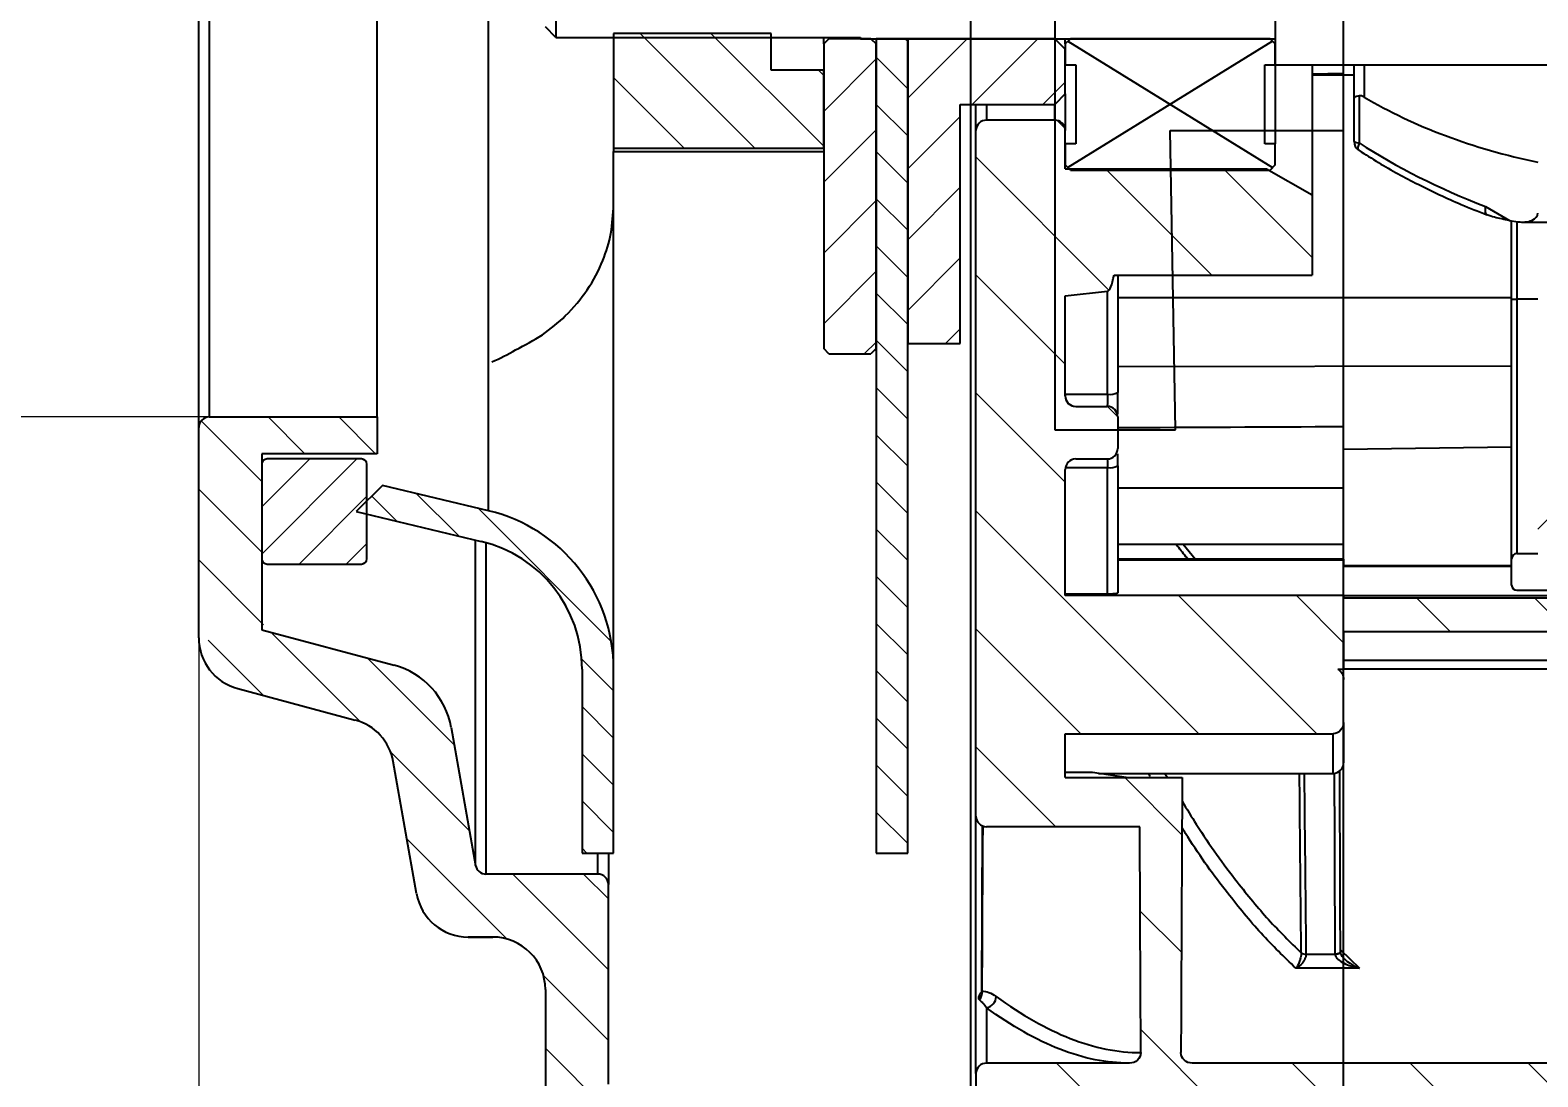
# Model space of a CAD drawing. Header units: millimetres. Extents: x 2517 to 77584, y 486 to 45347.
# Drawn here: x 3179.9 to 3208.62, y 1635.15 to 1655.07 of the extents above; entities that cross this region are included whole.
import ezdxf

# ---------------------------------------------------------------- set-up
doc = ezdxf.new("R2010")
doc.units = ezdxf.units.MM
for name, color, linetype, lineweight in [('填充', 3, 'Continuous', 9), ('实线', 7, 'Continuous', 25), ('尺寸标注', 2, 'Continuous', 9)]:
    doc.layers.add(name, color=color, linetype=linetype, lineweight=lineweight)
doc.styles.add('st', font='txt.shx')
doc.dimstyles.new('st', dxfattribs={"dimscale": 0.5, "dimtxt": 2.5, "dimasz": 2.5, "dimexe": 1.25, "dimexo": 0, "dimtad": 1, "dimtoh": 1, "dimdsep": 46, "dimtxsty": 'st', "dimcen": 0, "dimclrd": 256, "dimclre": 256, "dimclrt": 3, "dimadec": 3, "dimazin": 2, "dimtfac": 1, "dimtmove": 0, "dimatfit": 1, "dimfxl": 1, "dimlwd": -1, "dimlwe": -1, "dimarcsym": 0})
doc.dimstyles.new('st0.3', dxfattribs={"dimscale": 0.3, "dimtxt": 2.5, "dimasz": 2.5, "dimexe": 1.25, "dimexo": 0, "dimtad": 1, "dimtoh": 1, "dimdec": 3, "dimdsep": 46, "dimtxsty": 'st', "dimcen": 0, "dimclrd": 256, "dimclre": 256, "dimclrt": 256, "dimadec": 4, "dimazin": 2, "dimtfac": 1, "dimtdec": 3, "dimtmove": 0, "dimatfit": 1, "dimfxl": 1, "dimlwd": -1, "dimlwe": -1, "dimarcsym": 0})
pattern_1 = [(45, (124.7836, 11.1538), (-0.6735192, 0.6735192), [])]
pattern_2 = [(135, (124.78356, 11.15376), (-0.44901281, -0.44901281), [])]

# ---------------------------------------------------------------- blocks, each defined once
blk = doc.blocks.new('*D320')
at = {"layer": 'Defpoints', "color": 0, "ltscale": 0.2, "transparency": 16777216}
for p in [(3173.211, 1680.01), (3191.215, 1680.01), (3191.215, 1632.81)]:
    blk.add_point(p, dxfattribs=at)
at = {"layer": '尺寸标注', "ltscale": 0.2, "transparency": 16777216}
for p, q in [((3191.215, 1680.01), (3172.586, 1680.01)), ((3173.211, 1634.06), (3173.211, 1678.76)), ((3191.215, 1632.81), (3172.586, 1632.81))]:
    blk.add_line(p, q, dxfattribs=at)
for points in [[(3173.002, 1678.76), (3173.419, 1678.76), (3173.211, 1680.01)], [(3173.002, 1634.06), (3173.419, 1634.06), (3173.211, 1632.81)]]:
    blk.add_solid(points, dxfattribs=at)
at = {"layer": '尺寸标注', "color": 3, "ltscale": 0.2, "transparency": 16777216, "insert": (3172.273, 1656.828), "char_height": 1.25, "attachment_point": 5, "rotation": 90, "style": 'st'}
blk.add_mtext('%%c47.2', dxfattribs=at)
blk = doc.blocks.new('*D321')
at = {"layer": 'Defpoints', "color": 0, "ltscale": 0.2, "transparency": 16777216}
for p in [(3183.315, 1665.11), (3177.031, 1647.71), (3183.315, 1647.71)]:
    blk.add_point(p, dxfattribs=at)
at = {"layer": '尺寸标注', "ltscale": 0.2, "transparency": 16777216}
for p, q in [((3183.315, 1665.11), (3176.406, 1665.11)), ((3177.031, 1663.86), (3177.031, 1648.96)), ((3183.315, 1647.71), (3176.406, 1647.71))]:
    blk.add_line(p, q, dxfattribs=at)
for points in [[(3176.823, 1663.86), (3177.24, 1663.86), (3177.031, 1665.11)], [(3176.823, 1648.96), (3177.24, 1648.96), (3177.031, 1647.71)]]:
    blk.add_solid(points, dxfattribs=at)
at = {"layer": '尺寸标注', "color": 3, "ltscale": 0.2, "transparency": 16777216, "insert": (3176.094, 1656.975), "char_height": 1.25, "attachment_point": 5, "rotation": 90, "style": 'st'}
blk.add_mtext('%%c17.4', dxfattribs=at)
blk = doc.blocks.new('*D322')
at = {"layer": 'Defpoints', "color": 0, "ltscale": 0.1, "transparency": 16777216}
for p in [(3183.115, 1643.96), (3221.915, 1633.91), (3221.915, 1626.42)]:
    blk.add_point(p, dxfattribs=at)
at = {"layer": '尺寸标注', "ltscale": 0.1, "transparency": 16777216}
for p, q in [((3183.115, 1643.96), (3183.115, 1626.045)), ((3221.915, 1633.91), (3221.915, 1626.045)), ((3183.865, 1626.42), (3221.165, 1626.42))]:
    blk.add_line(p, q, dxfattribs=at)
for points in [[(3183.865, 1626.545), (3183.865, 1626.295), (3183.115, 1626.42)], [(3221.165, 1626.545), (3221.165, 1626.295), (3221.915, 1626.42)]]:
    blk.add_solid(points, dxfattribs=at)
at = {"layer": '尺寸标注', "ltscale": 0.1, "transparency": 16777216, "insert": (3203.891, 1626.982), "char_height": 0.75, "attachment_point": 5, "style": 'st'}
blk.add_mtext('38.8', dxfattribs=at)
blk = doc.blocks.new('*D323')
at = {"layer": 'Defpoints', "color": 0, "ltscale": 0.1, "transparency": 16777216}
for p in [(3183.115, 1643.96), (3236.215, 1642.543), (3236.215, 1623.226)]:
    blk.add_point(p, dxfattribs=at)
at = {"layer": '尺寸标注', "ltscale": 0.1, "transparency": 16777216}
for p, q in [((3183.115, 1643.96), (3183.115, 1622.851)), ((3236.215, 1642.543), (3236.215, 1622.851)), ((3183.865, 1623.226), (3235.465, 1623.226))]:
    blk.add_line(p, q, dxfattribs=at)
for points in [[(3183.865, 1623.351), (3183.865, 1623.101), (3183.115, 1623.226)], [(3235.465, 1623.351), (3235.465, 1623.101), (3236.215, 1623.226)]]:
    blk.add_solid(points, dxfattribs=at)
at = {"layer": '尺寸标注', "ltscale": 0.1, "transparency": 16777216, "insert": (3204, 1623.789), "char_height": 0.75, "attachment_point": 5, "style": 'st'}
blk.add_mtext('53.1', dxfattribs=at)

msp = doc.modelspace()

# ---------------------------------------------------------------- hatches: boundary and pattern name
at = {"layer": '填充', "ltscale": 0.1}
h = msp.add_hatch(dxfattribs=at)
h.set_pattern_fill('ANSI31', color=256, scale=0.3, angle=-90)
h.set_pattern_definition([(315, (3183.1154, 1680.0102), (0.67352, 0.67352), [])])
edge = h.paths.add_edge_path()
edge.add_line((3183.8566, 1642.5408), (3186.0012, 1641.9661))
edge.add_arc((3185.8232, 1640.9692), 1.0127, 10.22762, 79.87409, ccw=False)
edge.add_line((3186.8197, 1641.149), (3187.2627, 1638.6365))
edge.add_arc((3188.2476, 1638.8102), 1, 190, 205.85251)
edge.add_line((3187.3476, 1638.3741), (3190.9154, 1638.3741))
edge.add_line((3190.9154, 1638.3741), (3190.9154, 1638.8102))
edge.add_arc((3190.7154, 1638.8102), 0.2, 0, 90)
edge.add_line((3190.7154, 1639.0102), (3188.5832, 1639.0102))
edge.add_arc((3188.5832, 1639.2102), 0.2, -170, -90, ccw=False)
edge.add_line((3188.3862, 1639.1754), (3187.9241, 1641.7966))
edge.add_arc((3186.4402, 1641.53), 1.5076, 10.18431, 74.81569)
edge.add_line((3186.8351, 1642.985), (3184.3154, 1643.6602))
edge.add_arc((3183.5529, 1643.9869), 0.8296, -23.19459, 23.19459)
edge.add_line((3184.3154, 1644.3136), (3184.3154, 1647.0102))
edge.add_line((3184.3154, 1647.0102), (3186.5154, 1647.0102))
edge.add_line((3186.5154, 1647.0102), (3186.5154, 1647.7102))
edge.add_line((3186.5154, 1647.7102), (3183.3154, 1647.7102))
edge.add_arc((3183.3154, 1647.5102), 0.2, 90, 180)
edge.add_line((3183.1154, 1647.5102), (3183.1154, 1644.0067))
edge.add_arc((3186.6115, 1644.854), 3.5973, 193.62346, 220.01942)
edge = h.paths.add_edge_path()
edge.add_line((3204.9154, 1632.8102), (3204.9154, 1634.4102))
edge.add_line((3204.9154, 1634.4102), (3197.8154, 1634.4102))
edge.add_line((3197.8154, 1634.4102), (3197.8154, 1634.8102))
edge.add_line((3197.8154, 1634.8102), (3191.1154, 1634.8102))
edge.add_arc((3191.1154, 1635.0102), 0.2, -180, -90, ccw=False)
edge.add_line((3190.9154, 1635.0102), (3190.9154, 1638.3741))
edge.add_line((3190.9154, 1638.3741), (3187.3476, 1638.3741))
edge.add_arc((3188.2476, 1638.8102), 1, 205.85251, 270)
edge.add_line((3188.2476, 1637.8102), (3188.7154, 1637.8102))
edge.add_arc((3188.7154, 1636.8102), 1, 0, 90, ccw=False)
edge.add_line((3189.7154, 1636.8102), (3189.7154, 1634.3102))
edge.add_arc((3191.2154, 1634.3102), 1.5, 180, 270)
edge.add_line((3191.2154, 1632.8102), (3204.9154, 1632.8102))
edge = h.paths.add_edge_path()
edge.add_line((3197.8154, 1678.0102), (3197.8154, 1678.4102))
edge.add_line((3197.8154, 1678.4102), (3204.9154, 1678.4102))
edge.add_line((3204.9154, 1678.4102), (3204.9154, 1680.0102))
edge.add_line((3204.9154, 1680.0102), (3191.2154, 1680.0102))
edge.add_arc((3191.2154, 1678.5102), 1.5, 90, 180)
edge.add_line((3189.7154, 1678.5102), (3189.7154, 1676.0102))
edge.add_arc((3188.7154, 1676.0102), 1, -90, 0, ccw=False)
edge.add_line((3188.7154, 1675.0102), (3188.2476, 1675.0102))
edge.add_arc((3188.2476, 1674.0102), 1, 90, 170)
edge.add_line((3187.2627, 1674.1838), (3186.8197, 1671.6713))
edge.add_arc((3185.8239, 1671.8504), 1.0118, -79.90663, -10.19508, ccw=False)
edge.add_line((3186.0012, 1670.8542), (3183.8566, 1670.2796))
edge.add_arc((3184.1287, 1669.2943), 1.0221, 105.43962, 187.54102)
edge.add_line((3183.1154, 1669.1602), (3183.1154, 1665.3102))
edge.add_arc((3183.3154, 1665.3102), 0.2, 180, 270)
edge.add_line((3183.3154, 1665.1102), (3186.5154, 1665.1102))
edge.add_line((3186.5154, 1665.1102), (3186.5154, 1665.8102))
edge.add_line((3186.5154, 1665.8102), (3184.3154, 1665.8102))
edge.add_line((3184.3154, 1665.8102), (3184.3154, 1668.5067))
edge.add_arc((3128.8995, 1668.8334), 55.4168, -0.33781, 0.33781)
edge.add_line((3184.3154, 1669.1602), (3186.6684, 1669.7907))
edge.add_arc((3186.4132, 1671.3106), 1.5413, -80.46885, -23.0402)
edge.add_line((3187.8315, 1670.7074), (3188.3862, 1673.6449))
edge.add_arc((3188.5832, 1673.6102), 0.2, 90, 170, ccw=False)
edge.add_line((3188.5832, 1673.8102), (3190.7154, 1673.8102))
edge.add_arc((3190.7154, 1674.0102), 0.2, -90, 0)
edge.add_line((3190.9154, 1674.0102), (3190.9154, 1677.8102))
edge.add_arc((3191.1154, 1677.8102), 0.2, 90, 180, ccw=False)
edge.add_line((3191.1154, 1678.0102), (3197.8154, 1678.0102))
at = {"layer": '填充'}
h = msp.add_hatch(dxfattribs=at)
h.set_pattern_fill('ANSI31', color=256, scale=0.3, angle=90, style=0)
h.set_pattern_definition([(135, (124.7836, 11.1538), (-0.6735192, -0.6735192), [])])
h.paths.add_polyline_path([(3195.0154, 1654.3102), (3194.0154, 1654.3102), (3194.0154, 1655.0102), (3191.0154, 1655.0102), (3191.0154, 1652.8224), (3195.0154, 1652.8224)], flags=0)
h = msp.add_hatch(dxfattribs=at)
h.set_pattern_fill('ANSI31', color=256, scale=0.3, style=0)
h.set_pattern_definition(pattern_1)
h.paths.add_polyline_path([(3195.1154, 1654.9102), (3195.0154, 1654.8102), (3195.0154, 1649.0102), (3195.1154, 1648.9102), (3195.9154, 1648.9102), (3196.0154, 1649.0102), (3196.0154, 1654.8102), (3195.9154, 1654.9102)], flags=0)
h = msp.add_hatch(dxfattribs=at)
h.set_pattern_fill('ANSI31', color=256, scale=0.2, angle=90, style=0)
h.set_pattern_definition(pattern_2)
h.paths.add_polyline_path([(3196.6154, 1639.4102), (3196.6154, 1654.9102), (3196.0154, 1654.9102), (3196.0154, 1639.4102)], flags=0)
h = msp.add_hatch(dxfattribs=at)
h.set_pattern_fill('ANSI31', color=256, scale=0.3, style=0)
h.set_pattern_definition(pattern_1)
h.paths.add_polyline_path([(3199.4154, 1654.9102), (3196.6154, 1654.9102), (3196.6154, 1649.1102), (3197.6154, 1649.1102), (3197.6154, 1653.6602), (3199.4154, 1653.6602), (3199.6154, 1653.8602), (3199.6154, 1654.7102)], flags=0)
h = msp.add_hatch(dxfattribs=at)
h.set_pattern_fill('ANSI31', color=256, scale=0.5, angle=90, style=0)
h.set_pattern_definition([(135, (124.7836, 11.1538), (-1.122532, -1.122532), [])])
edge = h.paths.add_edge_path(flags=0)
edge.add_line((3201.0376, 1639.9102), (3201.0555, 1635.6111))
edge.add_spline(control_points=[(3201.0555, 1635.6111), (3201.0556, 1635.5898), (3201.0519, 1635.5683), (3201.0449, 1635.5483), (3201.0379, 1635.5283), (3201.0273, 1635.5092), (3201.0143, 1635.4925), (3201.0008, 1635.4753), (3200.9843, 1635.4602), (3200.9662, 1635.448), (3200.9468, 1635.435), (3200.9251, 1635.4251), (3200.9027, 1635.4188), (3200.8825, 1635.4131), (3200.8613, 1635.4102), (3200.8403, 1635.4102)], knot_values=[0, 0, 0, 0, 0.0000637, 0.0000637, 0.0000637, 0.0001272, 0.0001272, 0.0001272, 0.0001927, 0.0001927, 0.0001927, 0.0002625, 0.0002625, 0.0002625, 0.0003253, 0.0003253, 0.0003253, 0.0003253], weights=[1, 1, 1, 1, 1, 1, 1, 1, 1, 1, 1, 1, 1, 1, 1, 1], degree=3, periodic=0)
edge.add_line((3200.8403, 1635.4102), (3198.1154, 1635.4102))
edge.add_arc((3198.1154, 1635.2102), 0.2, 90, 180)
edge.add_line((3197.9154, 1635.2102), (3197.9154, 1634.5102))
edge.add_arc((3198.0154, 1634.5102), 0.1, 180, 270)
edge.add_line((3198.0154, 1634.4102), (3204.9154, 1634.4102))
edge.add_line((3204.9154, 1634.4102), (3204.9154, 1632.9102))
edge.add_arc((3205.0154, 1632.9102), 0.1, 180, 270)
edge.add_line((3205.0154, 1632.8102), (3206.8154, 1632.8102))
edge.add_arc((3206.8154, 1632.9102), 0.1, 270, 360)
edge.add_line((3206.9154, 1632.9102), (3206.9154, 1633.5102))
edge.add_arc((3207.1154, 1633.5102), 0.2, 90, 180, ccw=False)
edge.add_line((3207.1154, 1633.7102), (3221.7154, 1633.7102))
edge.add_arc((3221.7154, 1633.9102), 0.2, 270, 360)
edge.add_line((3221.9154, 1633.9102), (3221.9154, 1635.3102))
edge.add_arc((3221.8154, 1635.3102), 0.1, 360, 450)
edge.add_line((3221.8154, 1635.4102), (3202.0334, 1635.4102))
edge.add_spline(control_points=[(3202.0334, 1635.4102), (3202.0079, 1635.4102), (3201.9821, 1635.4145), (3201.958, 1635.4229), (3201.9339, 1635.4313), (3201.9108, 1635.444), (3201.8911, 1635.4602), (3201.8721, 1635.4758), (3201.8556, 1635.495), (3201.8434, 1635.5163), (3201.8321, 1635.5361), (3201.8242, 1635.5583), (3201.8206, 1635.5808), (3201.819, 1635.5908), (3201.8182, 1635.601), (3201.8182, 1635.6111)], knot_values=[0, 0, 0, 0, 0.0000765, 0.0000765, 0.0000765, 0.0001532, 0.0001532, 0.0001532, 0.0002269, 0.0002269, 0.0002269, 0.0002953, 0.0002953, 0.0002953, 0.0003253, 0.0003253, 0.0003253, 0.0003253], weights=[1, 1, 1, 1, 1, 1, 1, 1, 1, 1, 1, 1, 1, 1, 1, 1], degree=3, periodic=0)
edge.add_spline(control_points=[(3201.8182, 1635.6111), (3201.8237, 1636.8574), (3201.8294, 1638.1037), (3201.8354, 1639.35), (3201.8378, 1639.8487), (3201.8402, 1640.3474), (3201.8427, 1640.8461)], knot_values=[0.0001809, 0.0001809, 0.0001809, 0.0001809, 0.0039199, 0.0039199, 0.0039199, 0.0054159, 0.0054159, 0.0054159, 0.0054159], weights=[1, 1, 1, 1, 1, 1, 1], degree=3, periodic=0)
edge.add_line((3201.8427, 1640.8461), (3199.6154, 1640.8461))
edge.add_line((3199.6154, 1640.8461), (3199.6154, 1641.6801))
edge.add_line((3199.6154, 1641.6801), (3204.7154, 1641.6801))
edge.add_spline(control_points=[(3204.7154, 1641.6801), (3204.7217, 1641.6801), (3204.7281, 1641.6804), (3204.7344, 1641.681), (3204.7563, 1641.6833), (3204.778, 1641.6896), (3204.7977, 1641.6992), (3204.8174, 1641.7089), (3204.8357, 1641.7221), (3204.8512, 1641.7376), (3204.8642, 1641.7506), (3204.8755, 1641.7655), (3204.8847, 1641.7814), (3204.8979, 1641.8042), (3204.9071, 1641.8297), (3204.9117, 1641.8556), (3204.9142, 1641.8692), (3204.9154, 1641.883), (3204.9154, 1641.8968)], knot_values=[0.0011608, 0.0011608, 0.0011608, 0.0011608, 0.0011798, 0.0011798, 0.0011798, 0.0012461, 0.0012461, 0.0012461, 0.0013123, 0.0013123, 0.0013123, 0.0013675, 0.0013675, 0.0013675, 0.001447, 0.001447, 0.001447, 0.0014885, 0.0014885, 0.0014885, 0.0014885], weights=[1, 1, 1, 1, 1, 1, 1, 1, 1, 1, 1, 1, 1, 1, 1, 1, 1, 1, 1], degree=3, periodic=0)
edge.add_line((3204.9154, 1641.8968), (3204.9154, 1642.7129))
edge.add_spline(control_points=[(3204.9154, 1642.7129), (3204.9154, 1642.7196), (3204.9151, 1642.7264), (3204.9145, 1642.733), (3204.9125, 1642.7578), (3204.9064, 1642.7825), (3204.8968, 1642.8054), (3204.8879, 1642.8264), (3204.8757, 1642.8463), (3204.8609, 1642.8636), (3204.8471, 1642.8796), (3204.8307, 1642.8938), (3204.8127, 1642.9048), (3204.8096, 1642.9067), (3204.8065, 1642.9085), (3204.8034, 1642.9102)], knot_values=[0.0001959, 0.0001959, 0.0001959, 0.0001959, 0.000216, 0.000216, 0.000216, 0.0002908, 0.0002908, 0.0002908, 0.0003595, 0.0003595, 0.0003595, 0.0004231, 0.0004231, 0.0004231, 0.0004338, 0.0004338, 0.0004338, 0.0004338], weights=[1, 1, 1, 1, 1, 1, 1, 1, 1, 1, 1, 1, 1, 1, 1, 1], degree=3, periodic=0)
edge.add_line((3204.8034, 1642.9102), (3204.9154, 1642.9102))
edge.add_line((3204.9154, 1642.9102), (3204.9154, 1643.6253))
edge.add_line((3204.9154, 1643.6253), (3209.4154, 1643.6253))
edge.add_ellipse((3209.4154, 1644.9037), major_axis=(0, 1.2785), ratio=0.1564345, start_angle=180, end_angle=230.52239)
edge.add_arc((3209.4154, 1644.1108), 0.1557, 352.65778, 450)
edge.add_line((3209.4154, 1644.2665), (3204.9154, 1644.2665))
edge.add_line((3204.9154, 1644.2665), (3204.9154, 1644.3102))
edge.add_line((3204.9154, 1644.3102), (3199.6154, 1644.3102))
edge.add_line((3199.6154, 1644.3102), (3199.6154, 1646.7102))
edge.add_arc((3199.8154, 1646.7102), 0.2, 90, 180, ccw=False)
edge.add_line((3199.8154, 1646.9102), (3200.4154, 1646.9102))
edge.add_arc((3200.4154, 1647.1102), 0.2, 270, 360)
edge.add_line((3200.6154, 1647.1102), (3200.6154, 1647.7102))
edge.add_arc((3200.4154, 1647.7102), 0.2, 360, 450)
edge.add_line((3200.4154, 1647.9102), (3199.8154, 1647.9102))
edge.add_arc((3199.8154, 1648.1102), 0.2, 180, 270, ccw=False)
edge.add_line((3199.6154, 1648.1102), (3199.6154, 1650.0177))
edge.add_line((3199.6154, 1650.0177), (3200.4189, 1650.1074))
edge.add_ellipse((3200.4154, 1651.3857), major_axis=(0, -1.2785), ratio=0.1564345, start_angle=1, end_angle=40.27003)
edge.add_line((3200.5447, 1650.4102), (3204.3154, 1650.4102))
edge.add_line((3204.3154, 1650.4102), (3204.3154, 1651.9352))
edge.add_line((3204.3154, 1651.9352), (3203.4494, 1652.4352))
edge.add_line((3203.4494, 1652.4352), (3199.6154, 1652.4352))
edge.add_line((3199.6154, 1652.4352), (3199.6154, 1653.1602))
edge.add_arc((3199.4154, 1653.1602), 0.2, 360, 450)
edge.add_line((3199.4154, 1653.3602), (3198.1154, 1653.3602))
edge.add_arc((3198.1154, 1653.1602), 0.2, 90, 180)
edge.add_line((3197.9154, 1653.1602), (3197.9154, 1640.1102))
edge.add_arc((3198.1154, 1640.1102), 0.2, 180, 270)
edge.add_line((3198.1154, 1639.9102), (3201.0376, 1639.9102))
h = msp.add_hatch(dxfattribs=at)
h.set_pattern_fill('ANSI31', color=256, scale=0.2, style=0)
edge = h.paths.add_edge_path(flags=0)
edge.add_arc((3184.4154, 1646.8102), 0.1, 90, 180)
edge.add_line((3184.3154, 1646.8102), (3184.3154, 1645.0102))
edge.add_arc((3184.4154, 1645.0102), 0.1, 180, 270)
edge.add_line((3184.4154, 1644.9102), (3186.2154, 1644.9102))
edge.add_arc((3186.2154, 1645.0102), 0.1, 270, 360)
edge.add_line((3186.3154, 1645.0102), (3186.3154, 1646.8102))
edge.add_arc((3186.2154, 1646.8102), 0.1, 360, 450)
edge.add_line((3186.2154, 1646.9102), (3184.4154, 1646.9102))
h = msp.add_hatch(dxfattribs=at)
h.set_pattern_fill('ANSI31', color=256, scale=0.2, angle=90, style=0)
h.set_pattern_definition(pattern_2)
edge = h.paths.add_edge_path(flags=0)
edge.add_line((3190.4154, 1642.9102), (3190.4154, 1639.4102))
edge.add_line((3190.4154, 1639.4102), (3191.0154, 1639.4102))
edge.add_line((3191.0154, 1639.4102), (3191.0154, 1642.9102))
edge.add_arc((3187.9154, 1642.9102), 3.1, 360, 436.57234)
edge.add_line((3188.6352, 1645.9254), (3186.6133, 1646.4081))
edge.add_line((3186.6133, 1646.4081), (3186.1154, 1645.9102))
edge.add_line((3186.1154, 1645.9102), (3188.4959, 1645.3418))
edge.add_arc((3187.9154, 1642.9102), 2.5, 360, 436.57234, ccw=False)
h = msp.add_hatch(dxfattribs=at)
h.set_pattern_fill('ANSI31', color=256, scale=0.4, style=0)
h.set_pattern_definition([(45, (124.7836, 11.1538), (-0.8980256, 0.8980256), [])])
edge = h.paths.add_edge_path(flags=0)
edge.add_line((3213.9154, 1646.3851), (3209.6154, 1646.4602))
edge.add_line((3209.6154, 1646.4602), (3208.6154, 1646.4602))
edge.add_line((3208.6154, 1646.4602), (3208.6154, 1645.1102))
edge.add_line((3208.6154, 1645.1102), (3208.2154, 1645.1102))
edge.add_arc((3208.2154, 1645.0102), 0.1, 90, 180)
edge.add_line((3208.1154, 1645.0102), (3208.1154, 1644.5102))
edge.add_arc((3208.2154, 1644.5102), 0.1, 180, 270)
edge.add_line((3208.2154, 1644.4102), (3209.5154, 1644.4102))
edge.add_arc((3209.5154, 1644.5102), 0.1, 270, 360)
edge.add_line((3209.6154, 1644.5102), (3209.6154, 1645.8602))
edge.add_line((3209.6154, 1645.8602), (3213.9154, 1645.9352))
edge.add_line((3213.9154, 1645.9352), (3213.9154, 1646.3851))

# ---------------------------------------------------------------- linework, layer by layer
at = {"layer": '实线', "lineweight": 25}
for p, q in [((3197.8154, 1634.8102), (3197.8154, 1678.0102)), ((3183.1154, 1647.5102), (3183.1154, 1665.3102)), ((3183.3154, 1665.1102), (3183.3154, 1647.7102)), ((3186.5154, 1647.7102), (3186.5154, 1665.1102)), ((3199.4154, 1659.6602), (3199.4154, 1647.462)), ((3204.9154, 1653.1602), (3204.9154, 1659.6602)), ((3201.7148, 1647.462), (3201.6154, 1653.1602)), ((3201.6154, 1653.1602), (3204.9154, 1653.1602)), ((3204.9154, 1634.4102), (3204.9154, 1653.1602)), ((3183.1154, 1643.5067), (3183.1154, 1647.5102)), ((3183.3154, 1647.7102), (3186.5154, 1647.7102)), ((3186.5154, 1647.7102), (3186.5154, 1647.0102)), ((3199.4154, 1647.462), (3201.7148, 1647.462)), ((3184.3154, 1647.0102), (3184.3154, 1643.6602)), ((3186.5154, 1647.0102), (3184.3154, 1647.0102)), ((3188.3862, 1639.1754), (3188.3862, 1645.368)), ((3188.5832, 1645.3193), (3188.5832, 1639.0102)), ((3184.3154, 1643.6602), (3186.8351, 1642.985)), ((3183.8566, 1642.5408), (3186.0937, 1641.9413)), ((3187.9241, 1641.7966), (3188.3862, 1639.1754)), ((3187.2627, 1638.6365), (3186.8197, 1641.149)), ((3190.7154, 1639.0102), (3190.7154, 1639.4102)), ((3190.9154, 1639.4102), (3190.9154, 1638.8102)), ((3190.7154, 1639.0102), (3188.5832, 1639.0102)), ((3190.9154, 1635.0102), (3190.9154, 1638.8102)), ((3188.2476, 1637.8102), (3188.7154, 1637.8102)), ((3188.7154, 1637.8102), (3188.2476, 1637.8102)), ((3189.7154, 1636.8102), (3189.7154, 1634.3102))]:
    msp.add_line(p, q, dxfattribs=at)
at = {"layer": '实线'}
for p, q in [((3188.6352, 1645.9254), (3188.6352, 1666.8949)), ((3183.1154, 1647.5102), (3183.1154, 1665.3102)), ((3183.3154, 1665.1102), (3183.3154, 1647.7102)), ((3203.6154, 1656.4102), (3203.6154, 1654.4102)), ((3189.9154, 1654.9352), (3189.7154, 1655.1352)), ((3189.9154, 1654.9352), (3195.7154, 1654.9352)), ((3194.0154, 1655.0102), (3191.0154, 1655.0102)), ((3191.0154, 1655.0102), (3191.0154, 1652.8224)), ((3194.0154, 1654.3102), (3194.0154, 1655.0102)), ((3195.0154, 1654.8102), (3195.0154, 1654.9352)), ((3195.0154, 1654.8102), (3195.1154, 1654.9102)), ((3195.1154, 1654.9352), (3195.1154, 1654.9102)), ((3195.9154, 1654.9102), (3195.1154, 1654.9102)), ((3195.7154, 1654.9352), (3195.7154, 1654.9102)), ((3195.7154, 1654.9102), (3203.6154, 1654.9102)), ((3195.9154, 1654.9102), (3196.0154, 1654.8102)), ((3196.6154, 1654.9102), (3196.0154, 1654.9102)), ((3196.0154, 1654.9102), (3196.0154, 1639.4102)), ((3196.6154, 1639.4102), (3196.6154, 1654.9102)), ((3199.4154, 1654.9102), (3196.6154, 1654.9102)), ((3196.6154, 1654.9102), (3196.6154, 1649.1102)), ((3199.4154, 1654.9102), (3199.6154, 1654.7102)), ((3199.6154, 1654.8102), (3199.7154, 1654.9102)), ((3199.6154, 1654.8102), (3199.6154, 1654.9102)), ((3203.5154, 1654.9102), (3199.7154, 1654.9102)), ((3203.5154, 1654.9102), (3203.6154, 1654.8102)), ((3195.0154, 1654.8102), (3195.0154, 1649.0102)), ((3196.0154, 1649.0102), (3196.0154, 1654.8102)), ((3199.6154, 1654.8102), (3199.6154, 1654.4102)), ((3199.6154, 1653.8602), (3199.6154, 1654.7102)), ((3203.6154, 1654.4102), (3203.6154, 1654.8102)), ((3199.6154, 1654.4102), (3199.8154, 1654.4102)), ((3199.8154, 1654.4102), (3199.8154, 1652.9102)), ((3203.4154, 1654.4102), (3203.6154, 1654.4102)), ((3203.4154, 1652.9102), (3203.4154, 1654.4102)), ((3203.6154, 1654.4102), (3209.6154, 1654.4102)), ((3203.6154, 1654.4102), (3203.6154, 1652.9102)), ((3204.3154, 1654.4102), (3204.3154, 1651.9352)), ((3205.1154, 1653.7778), (3205.1154, 1654.4102)), ((3205.3097, 1654.4102), (3205.3097, 1653.7985)), ((3195.0154, 1654.3102), (3194.0154, 1654.3102)), ((3195.0154, 1652.8224), (3195.0154, 1654.3102)), ((3204.3154, 1654.2441), (3204.9154, 1654.2514)), ((3204.9154, 1654.212), (3204.3154, 1654.2187)), ((3204.9154, 1654.212), (3204.9154, 1654.2514)), ((3205.1154, 1654.2169), (3204.9154, 1654.2184)), ((3199.6154, 1653.8602), (3199.4154, 1653.6602)), ((3199.6154, 1653.8602), (3199.6154, 1653.1602)), ((3205.1154, 1652.9547), (3205.1154, 1653.7778)), ((3205.2154, 1653.8222), (3205.2154, 1652.9276)), ((3197.6154, 1653.6602), (3199.4154, 1653.6602)), ((3197.6154, 1649.1102), (3197.6154, 1653.6602)), ((3197.8154, 1634.8102), (3197.8154, 1653.6602)), ((3197.9154, 1653.1602), (3197.9154, 1653.6602)), ((3198.1154, 1653.6602), (3198.1154, 1653.3602)), ((3199.4154, 1653.3602), (3199.4154, 1653.6602)), ((3199.4154, 1653.3602), (3198.1154, 1653.3602)), ((3197.9154, 1640.1102), (3197.9154, 1653.1602)), ((3199.6154, 1652.4352), (3199.6154, 1653.1602)), ((3199.8154, 1652.9102), (3199.6154, 1652.9102)), ((3199.6154, 1652.9102), (3199.6154, 1652.5102)), ((3203.6154, 1652.9102), (3203.4154, 1652.9102)), ((3203.6154, 1652.5102), (3203.6154, 1652.9102)), ((3195.0154, 1652.8224), (3191.0154, 1652.8224)), ((3191.0154, 1652.8224), (3191.0154, 1652.7624)), ((3191.0154, 1651.6771), (3191.0154, 1652.7624)), ((3191.0154, 1652.7624), (3195.0154, 1652.7624)), ((3191.0154, 1651.7571), (3191.0154, 1652.7247)), ((3199.7154, 1652.4102), (3199.6154, 1652.5102)), ((3199.6154, 1652.4352), (3203.4494, 1652.4352)), ((3199.7154, 1652.4102), (3203.5154, 1652.4102)), ((3203.4494, 1652.4352), (3204.3154, 1651.9352)), ((3203.6154, 1652.5102), (3203.5154, 1652.4102)), ((3191.0154, 1642.9102), (3191.0154, 1651.7571)), ((3204.3154, 1651.9352), (3204.3154, 1650.4102)), ((3207.6179, 1651.7171), (3208.0767, 1651.4503)), ((3208.0767, 1651.4503), (3208.2328, 1651.4269)), ((3208.1154, 1649.9472), (3208.1154, 1651.4445)), ((3208.2154, 1651.4295), (3208.2154, 1649.9556)), ((3208.3232, 1651.42), (3209.9942, 1651.42)), ((3200.5447, 1650.4102), (3204.3154, 1650.4102)), ((3200.6154, 1650.4102), (3200.6154, 1648.1735)), ((3199.6154, 1650.0177), (3200.4189, 1650.1074)), ((3200.4189, 1648.1422), (3200.4189, 1650.1074)), ((3199.6154, 1648.1102), (3199.6154, 1650.0177)), ((3208.1154, 1645.0102), (3208.1154, 1649.9472)), ((3208.2154, 1649.9556), (3208.2154, 1645.1102)), ((3208.2154, 1649.9556), (3208.6154, 1649.9556)), ((3195.1154, 1648.9102), (3195.0154, 1649.0102)), ((3195.1154, 1648.9102), (3195.9154, 1648.9102)), ((3196.0154, 1649.0102), (3195.9154, 1648.9102)), ((3195.9901, 1648.9849), (3196.0154, 1648.9849)), ((3196.6154, 1649.1102), (3197.6154, 1649.1102)), ((3208.1154, 1648.6752), (3200.6154, 1648.6657)), ((3199.8154, 1647.9108), (3199.8154, 1647.9102)), ((3199.8154, 1647.9102), (3200.4154, 1647.9102)), ((3200.4154, 1647.9102), (3200.4154, 1647.911)), ((3200.6154, 1647.711), (3200.6154, 1647.7102)), ((3200.6154, 1647.7102), (3200.6154, 1647.1102)), ((3204.9154, 1646.3558), (3204.9154, 1647.5288)), ((3186.2154, 1646.9102), (3184.4154, 1646.9102)), ((3199.8154, 1646.9102), (3200.4154, 1646.9102)), ((3208.1154, 1647.1323), (3204.9154, 1647.0931)), ((3184.3154, 1646.8102), (3184.3154, 1645.0102)), ((3186.3154, 1645.0102), (3186.3154, 1646.8102)), ((3199.6154, 1644.3102), (3199.6154, 1646.7102)), ((3200.4189, 1644.3446), (3200.4189, 1646.7472)), ((3200.6154, 1646.7785), (3200.6154, 1644.3614)), ((3186.6133, 1646.4081), (3186.1154, 1645.9102)), ((3188.6352, 1645.9254), (3186.6133, 1646.4081)), ((3204.9154, 1646.3558), (3200.6154, 1646.3558)), ((3204.9154, 1645.2845), (3204.9154, 1646.3558)), ((3186.1154, 1645.9102), (3188.4959, 1645.3418)), ((3204.9154, 1645.2845), (3200.6154, 1645.2845)), ((3202.0911, 1645.0013), (3201.8603, 1645.2845)), ((3184.4154, 1644.9102), (3186.2154, 1644.9102)), ((3204.9154, 1645.0013), (3200.6154, 1645.0013)), ((3204.9154, 1644.9846), (3200.6154, 1644.9846)), ((3204.9154, 1645.0013), (3204.9154, 1644.9846)), ((3204.9154, 1644.9846), (3204.9154, 1644.8648)), ((3208.1154, 1644.874), (3204.9154, 1644.874)), ((3208.1154, 1644.8648), (3204.9154, 1644.8648)), ((3208.1154, 1644.5102), (3208.1154, 1645.0102)), ((3208.2154, 1645.1102), (3208.6154, 1645.1102)), ((3204.9154, 1644.3102), (3199.6154, 1644.3102)), ((3204.9154, 1644.3108), (3209.4154, 1644.3108)), ((3204.9154, 1644.3108), (3204.9154, 1644.3102)), ((3204.9154, 1644.3102), (3204.9154, 1644.2665)), ((3208.2154, 1644.4102), (3209.5154, 1644.4102)), ((3204.9154, 1644.2665), (3209.4154, 1644.2665)), ((3204.9154, 1643.6253), (3209.4154, 1643.6253)), ((3204.9154, 1643.6253), (3204.9154, 1642.9102)), ((3190.4154, 1642.9102), (3190.4154, 1639.4102)), ((3191.0154, 1639.4102), (3191.0154, 1642.9102)), ((3204.8034, 1642.9102), (3204.9154, 1642.9102)), ((3204.9154, 1643.0819), (3209.4154, 1643.0819)), ((3204.9154, 1642.9132), (3209.4154, 1642.9132)), ((3204.9154, 1641.8968), (3204.9154, 1642.7129)), ((3204.9154, 1641.8968), (3204.9154, 1641.1253)), ((3199.6154, 1641.6801), (3204.7154, 1641.6801)), ((3199.6154, 1640.8461), (3199.6154, 1641.6801)), ((3204.7154, 1640.9253), (3204.7154, 1641.6801)), ((3200.1359, 1640.9426), (3199.6154, 1640.9426)), ((3199.6154, 1640.8461), (3201.8427, 1640.8461)), ((3200.7746, 1640.8461), (3200.1359, 1640.9426)), ((3200.2501, 1640.9253), (3204.7154, 1640.9253)), ((3201.5129, 1640.9253), (3201.5619, 1640.8461)), ((3197.9154, 1635.2102), (3197.9154, 1640.1102)), ((3198.032, 1639.9297), (3198.0202, 1636.7699)), ((3201.0376, 1639.9102), (3198.1154, 1639.9102)), ((3190.4154, 1639.4102), (3191.0154, 1639.4102)), ((3196.0154, 1639.4102), (3196.6154, 1639.4102)), ((3204.1994, 1637.4838), (3204.7553, 1637.4838)), ((3204.8551, 1637.5674), (3205.2215, 1637.2181)), ((3205.2215, 1637.2181), (3204.0054, 1637.2181)), ((3198.1154, 1636.4634), (3198.1154, 1635.4102)), ((3200.8403, 1635.4102), (3198.1154, 1635.4102)), ((3221.8154, 1635.4102), (3202.0334, 1635.4102)), ((3197.9154, 1635.2102), (3197.9154, 1634.5102))]:
    msp.add_line(p, q, dxfattribs=at)
at = {"layer": '实线', "ltscale": 0.1}
msp.add_line((3189.9154, 1657.8852), (3189.9154, 1654.9352), dxfattribs=at)
at = {"layer": '实线', "color": 3, "ltscale": 0.1}
for p, q in [((3199.6654, 1654.8602), (3203.5654, 1652.4602)), ((3203.5654, 1654.8602), (3199.6654, 1652.4602))]:
    msp.add_line(p, q, dxfattribs=at)
at = {"layer": '实线', "flags": 128}
for points in [[(3205.2154, 1652.9276), (3205.199, 1652.8845), (3205.1905, 1652.8463), (3205.1905, 1652.8153), (3205.1989, 1652.7938), (3205.2061, 1652.7871)], [(3207.6179, 1651.7171), (3207.6123, 1651.6878), (3207.6093, 1651.66), (3207.6091, 1651.6342), (3207.6117, 1651.6112), (3207.6169, 1651.5916), (3207.6246, 1651.5758), (3207.6347, 1651.5643), (3207.6469, 1651.5572)], [(3208.1154, 1649.9783), (3204.3363, 1649.9767), (3200.6154, 1649.9753)], [(3201.0555, 1635.6111), (3201.0447, 1638.2024), (3201.0376, 1639.9102)], [(3204.8553, 1637.5256), (3204.8551, 1637.5224), (3204.8501, 1637.5123), (3204.8394, 1637.503), (3204.8234, 1637.4951), (3204.8032, 1637.489), (3204.78, 1637.4852), (3204.7553, 1637.4838)], [(3204.8553, 1637.5253), (3204.8551, 1637.5221), (3204.8543, 1637.5193)]]:
    msp.add_lwpolyline(points, dxfattribs=at)
at = {"layer": '实线'}
for centre, radius, start, end in [((3198.1154, 1653.1602), 0.2, 90, 180), ((3199.4154, 1653.1602), 0.2, 0, 90), ((3205.3154, 1652.9547), 0.2, 180, 236.88046), ((3205.2009, 1653.0723), 0.1455, 233.98046, 275.69882), ((3199.8154, 1648.1102), 0.2, 180, 270), ((3200.4662, 1648.478), 0.3391, 261.98295, 296.107), ((3200.4154, 1647.711), 0.2, 0.00288, 90.00232), ((3200.4154, 1647.7102), 0.2, 0, 90), ((3184.4154, 1646.8102), 0.1, 90, 180), ((3186.2154, 1646.8102), 0.1, 0, 90), ((3199.8154, 1646.7102), 0.2, 90, 180), ((3200.4154, 1647.1102), 0.2, 270, 0), ((3200.4662, 1647.083), 0.3391, 261.98295, 296.107), ((3187.9154, 1642.9102), 3.1, 0, 76.57234), ((3187.9154, 1642.9102), 2.5, 0, 76.57234), ((3184.4154, 1645.0102), 0.1, 180, 270), ((3186.2154, 1645.0102), 0.1, 270, 0), ((3208.2154, 1645.0102), 0.1, 90, 180), ((3208.2154, 1644.5102), 0.1, 180, 270), ((3204.7154, 1641.1253), 0.2, 270, 0), ((3198.1154, 1640.1102), 0.2, 180, 270), ((3204.1882, 1637.6294), 0.1446, 236.3762, 274.43581), ((3204.189, 1637.6286), 0.1451, 236.15344, 274.11901), ((3204.7728, 1637.5901), 0.1079, 260.66698, 319.03081), ((3197.823, 1636.7494), 0.208, 319.3067, 8.72861), ((3198.0783, 1636.6803), 0.2201, 279.70177, 359.64717), ((3198.1154, 1635.2102), 0.2, 90, 180)]:
    msp.add_arc(centre, radius, start, end, dxfattribs=at)
at = {"layer": '实线', "lineweight": 25}
for centre, radius, start, end in [((3183.3154, 1647.5102), 0.2, 90, 180), ((3184.1154, 1643.5067), 1, 180, 255), ((3186.4468, 1641.5361), 1.5, 10, 75), ((3185.8349, 1640.9754), 1, 10, 75), ((3188.5832, 1639.2102), 0.2, 190, 270), ((3188.5832, 1639.2102), 0.2, 190, 270), ((3190.7154, 1638.8102), 0.2, 0, 90), ((3188.2476, 1638.8102), 1, 190, 270), ((3188.2476, 1638.8102), 1, 190, 270), ((3188.7154, 1636.8102), 1, 0, 90)]:
    msp.add_arc(centre, radius, start, end, dxfattribs=at)
at = {"layer": '实线'}
for centre, major_axis, ratio, start_param, end_param in [((3210.0776, 1656.4424), (-7.1822, 0.9547), 0.562787, 0.9219706, 1.4410191), ((3212.2037, 1656.2503), (-9.8728, 1.3003), 0.5572934, 0.860322, 1.1624116), ((3208.269, 1651.62), (-0.3454, 0.046), 0.5634697, 1.5409214, 3.2164374), ((3200.4154, 1651.3857), (0, -1.2785), 0.1564345, 0.0174533, 0.7028446), ((3187.5154, 1652.447), (0, 3.9147), 0.8940731, 3.4863238, 3.6272174), ((3268.3616, 1656.4414), (-475.5067, -1.2988), 0.01724, 1.4256662, 1.4273736), ((3268.3651, 1656.4102), (-475.5067, -1.3301), 0.0176555, 1.4260815, 1.4273565), ((3552.0621, 1654.9484), (-985.4624, -6.6837), 0.0054917, 1.2060995, 1.2107659), ((3268.3616, 1656.4414), (-555.7126, -1.5179), 0.01724, 1.4467257, 1.4481802), ((3256.9053, 1656.4102), (-693.2085, -1.8934), 0.01724, 1.4880102, 1.4891733)]:
    msp.add_ellipse(centre, major_axis=major_axis, ratio=ratio, start_param=start_param, end_param=end_param, dxfattribs=at)
for points, knots in [([(3205.2154, 1653.8222), (3205.1968, 1653.8187), (3205.1596, 1653.8117), (3205.125, 1653.7961), (3205.1155, 1653.7844), (3205.1154, 1653.7781), (3205.1154, 1653.7778)], [0, 0, 0, 0, 0.3174508, 0.6341671, 0.9847526, 1, 1, 1, 1]), ([(3205.3097, 1653.7985), (3205.2931, 1653.8073), (3205.2626, 1653.8233), (3205.2302, 1653.8225), (3205.2154, 1653.8222)], [0, 0, 0, 0, 0.543641, 1, 1, 1, 1]), ([(3205.2061, 1652.7872), (3205.3307, 1652.708), (3205.6995, 1652.4739), (3206.3475, 1652.122), (3207.0395, 1651.7983), (3207.4818, 1651.6228), (3207.646, 1651.5576)], [0, 0, 0, 0, 0.1593815, 0.4715379, 0.803789, 1, 1, 1, 1]), ([(3189.149, 1648.9849), (3189.3247, 1649.0781), (3189.6818, 1649.2675), (3190.1413, 1649.6555), (3190.5369, 1650.1262), (3190.8151, 1650.6566), (3190.9838, 1651.2019), (3191.0048, 1651.5709), (3191.0154, 1651.7571)], [0, 0, 0, 0, 0.1455589, 0.2960141, 0.4800977, 0.6694566, 0.8331918, 1, 1, 1, 1]), ([(3208.0767, 1651.4503), (3207.9764, 1651.4691), (3207.8135, 1651.4997), (3207.6932, 1651.5413), (3207.6469, 1651.5572)], [0, 0, 0, 0, 0.6154014, 1, 1, 1, 1]), ([(3208.1154, 1649.9472), (3208.1154, 1649.9472), (3208.1154, 1649.9482), (3208.1197, 1649.95), (3208.1354, 1649.9523), (3208.1579, 1649.9541), (3208.185, 1649.9554), (3208.2053, 1649.9555), (3208.2154, 1649.9556)], [0, 0, 0, 0, 0.0126097, 0.2438258, 0.4559362, 0.6434894, 0.8215632, 1, 1, 1, 1]), ([(3199.6154, 1648.1156), (3199.6154, 1648.0511), (3199.6474, 1647.9945), (3199.7249, 1647.9269), (3199.7704, 1647.9114), (3199.8154, 1647.9108)], [0, 0, 0, 0, 0.5, 0.5, 1, 1, 1, 1]), ([(3200.4189, 1648.1422), (3200.419, 1648.0852), (3200.4187, 1648.0255), (3200.4174, 1647.9385), (3200.4164, 1647.9117), (3200.4154, 1647.911)], [0, 0, 0, 0, 0.5, 0.5, 1, 1, 1, 1]), ([(3200.6154, 1647.7712), (3200.6154, 1647.7829), (3200.6154, 1647.816), (3200.6154, 1647.9103), (3200.6154, 1648.0379), (3200.6154, 1648.1283), (3200.6154, 1648.1735)], [0, 0, 0, 0, 0.153169, 0.435453, 0.717727, 1, 1, 1, 1]), ([(3200.4154, 1646.9158), (3200.4162, 1646.9175), (3200.4171, 1646.9008), (3200.4183, 1646.8397), (3200.4188, 1646.7953), (3200.4189, 1646.7472)], [0, 0, 0, 0, 0.5, 0.5, 1, 1, 1, 1]), ([(3200.6154, 1646.7785), (3200.6154, 1646.8111), (3200.6154, 1646.8869), (3200.6154, 1646.968), (3200.6154, 1647.0002), (3200.6154, 1647.006)], [0, 0, 0, 0, 0.3810504, 0.8878254, 1, 1, 1, 1]), ([(3201.958, 1645.0013), (3201.9434, 1645.0175), (3201.8672, 1645.1018), (3201.7921, 1645.2028), (3201.7315, 1645.2845)], [0, 0, 0, 0, 0.1921186, 1, 1, 1, 1]), ([(3200.4189, 1644.3446), (3200.4712, 1644.3447), (3200.5219, 1644.3463), (3200.5942, 1644.3523), (3200.6154, 1644.3566), (3200.6154, 1644.3614)], [0, 0, 0, 0, 0.5, 0.5, 1, 1, 1, 1]), ([(3204.8034, 1642.9102), (3204.8384, 1642.8913), (3204.8671, 1642.8616), (3204.9054, 1642.7924), (3204.9154, 1642.7525), (3204.9154, 1642.7129)], [0, 0, 0, 0, 0.5, 0.5, 1, 1, 1, 1]), ([(3204.9154, 1641.8968), (3204.9154, 1641.8425), (3204.896, 1641.7876), (3204.8234, 1641.7056), (3204.7698, 1641.6801), (3204.7154, 1641.6801)], [0, 0, 0, 0, 0.5, 0.5, 1, 1, 1, 1]), ([(3201.2372, 1640.8685), (3201.2259, 1640.8859), (3201.2142, 1640.9038), (3201.2026, 1640.9247), (3201.2022, 1640.9253)], [0, 0, 0, 0, 0.96985613, 1, 1, 1, 1]), ([(3201.8427, 1640.8461), (3201.8402, 1640.3474), (3201.8378, 1639.8487), (3201.8354, 1639.35), (3201.8294, 1638.1037), (3201.8237, 1636.8574), (3201.8182, 1635.6111)], [0.0013669277, 0.0013669277, 0.0013669277, 0.0013669277, 0.0028629543, 0.0028629543, 0.0028629543, 0.006601923, 0.006601923, 0.006601923, 0.006601923]), ([(3204.1081, 1637.509), (3204.1002, 1638.3775), (3204.0898, 1639.5164), (3204.0794, 1640.655), (3204.077, 1640.9253)], [0, 0, 0, 0, 0.7625848, 1, 1, 1, 1]), ([(3204.1645, 1640.9253), (3204.1674, 1640.6478), (3204.1793, 1639.5011), (3204.1907, 1638.3544), (3204.1994, 1637.4852)], [0, 0, 0, 0, 0.2420385, 1, 1, 1, 1]), ([(3204.7553, 1637.4838), (3204.7529, 1638.3736), (3204.7497, 1639.5225), (3204.7446, 1640.6714), (3204.7435, 1640.9305)], [0, 0, 0, 0, 0.7744066, 1, 1, 1, 1]), ([(3204.8552, 1637.5256), (3204.8545, 1637.837), (3204.8516, 1638.9868), (3204.846, 1640.1366), (3204.8419, 1640.9751)], [0, 0, 0, 0, 0.2708353, 1, 1, 1, 1]), ([(3201.8405, 1640.395), (3201.9305, 1640.2472), (3202.2751, 1639.6811), (3202.8213, 1638.9339), (3203.4848, 1638.1213), (3203.9001, 1637.7134), (3204.1081, 1637.509)], [0, 0, 0, 0, 0.1240675, 0.4752189, 0.7370723, 1, 1, 1, 1]), ([(3198.044, 1639.9247), (3198.0417, 1639.5488), (3198.0354, 1638.5011), (3198.0313, 1637.4531), (3198.0286, 1636.781)], [0, 0, 0, 0, 0.35869287, 1, 1, 1, 1]), ([(3204.0054, 1637.2181), (3203.7838, 1637.4315), (3203.3397, 1637.8593), (3202.6576, 1638.697), (3202.159, 1639.3724), (3201.8746, 1639.8362), (3201.8381, 1639.8958)], [0, 0, 0, 0, 0.2932684, 0.5879066, 0.9470971, 1, 1, 1, 1]), ([(3204.1081, 1637.5081), (3204.1083, 1637.4789), (3204.1042, 1637.4462), (3204.0911, 1637.3851), (3204.0822, 1637.3563), (3204.0522, 1637.2797), (3204.0286, 1637.242), (3204.0054, 1637.2181)], [0, 0, 0, 0, 0.25, 0.25, 0.5, 0.5, 1, 1, 1, 1]), ([(3204.1994, 1637.4838), (3204.1996, 1637.4547), (3204.1919, 1637.423), (3204.1671, 1637.365), (3204.1502, 1637.3383), (3204.0935, 1637.2687), (3204.0492, 1637.2366), (3204.0054, 1637.2181)], [0, 0, 0, 0, 0.25, 0.25, 0.5, 0.5, 1, 1, 1, 1]), ([(3204.7553, 1637.4836), (3204.7555, 1637.461), (3204.7668, 1637.4381), (3204.7963, 1637.3998), (3204.8146, 1637.3832), (3204.872, 1637.3391), (3204.9145, 1637.3164), (3205.0431, 1637.2586), (3205.1319, 1637.2338), (3205.2215, 1637.2181)], [0, 0, 0, 0, 0.125, 0.125, 0.25, 0.25, 0.5, 0.5, 1, 1, 1, 1]), ([(3204.9257, 1637.402), (3204.9218, 1637.4054), (3204.901, 1637.4232), (3204.878, 1637.457), (3204.8605, 1637.4943), (3204.8552, 1637.5174), (3204.8552, 1637.5337), (3204.8575, 1637.5397), (3204.8587, 1637.5431)], [0, 0, 0, 0, 0.0845068, 0.4441074, 0.6136246, 0.7287486, 0.8505089, 1, 1, 1, 1]), ([(3204.9271, 1637.3994), (3204.9284, 1637.3977), (3204.9631, 1637.3564), (3205.0637, 1637.2916), (3205.1614, 1637.2404), (3205.2206, 1637.2184), (3205.2215, 1637.2181)], [0, 0, 0, 0, 0.01646144, 0.41210417, 0.99142082, 1, 1, 1, 1]), ([(3197.9807, 1636.6138), (3197.9763, 1636.6182), (3197.9676, 1636.627), (3197.9666, 1636.6518), (3197.9756, 1636.6888), (3197.9905, 1636.7275), (3198.0127, 1636.7522), (3198.0186, 1636.7588)], [0, 0, 0, 0, 0.21252316, 0.42060559, 0.62109413, 0.898684, 1, 1, 1, 1]), ([(3198.0197, 1636.77), (3198.019, 1636.7591), (3198.0178, 1636.7416), (3198.014, 1636.729), (3198.0126, 1636.7258), (3198.013, 1636.7266), (3198.013, 1636.7266)], [0, 0, 0, 0, 0.46252352, 0.73581754, 0.97166391, 1, 1, 1, 1]), ([(3198.0198, 1636.7699), (3198.0199, 1636.7691), (3198.0201, 1636.7671), (3198.0227, 1636.77), (3198.0262, 1636.7766), (3198.0286, 1636.781)], [0, 0, 0, 0, 0.18231829, 0.44755973, 1, 1, 1, 1]), ([(3198.0286, 1636.781), (3198.0722, 1636.7848), (3198.1169, 1636.774), (3198.2071, 1636.7378), (3198.2527, 1636.7117), (3198.2984, 1636.679)], [0, 0, 0, 0, 0.5, 0.5, 1, 1, 1, 1]), ([(3198.2984, 1636.679), (3198.7879, 1636.3279), (3199.2533, 1636.0602), (3199.9399, 1635.7904), (3200.1662, 1635.7228), (3200.6132, 1635.6332), (3200.8345, 1635.611), (3201.0555, 1635.6111)], [0, 0, 0, 0, 0.5, 0.5, 0.75, 0.75, 1, 1, 1, 1]), ([(3200.8403, 1635.4102), (3200.622, 1635.4102), (3200.4033, 1635.4321), (3199.9615, 1635.5205), (3199.7377, 1635.5872), (3199.0591, 1635.8532), (3198.5991, 1636.1172), (3198.1154, 1636.4634)], [0, 0, 0, 0, 0.25, 0.25, 0.5, 0.5, 1, 1, 1, 1]), ([(3201.0555, 1635.6111), (3201.0557, 1635.556), (3201.0303, 1635.5029), (3200.9496, 1635.4302), (3200.8952, 1635.4102), (3200.8403, 1635.4102)], [0, 0, 0, 0, 0.5, 0.5, 1, 1, 1, 1]), ([(3202.0334, 1635.4102), (3201.9784, 1635.4102), (3201.9244, 1635.4299), (3201.8432, 1635.503), (3201.818, 1635.556), (3201.8182, 1635.6111)], [0, 0, 0, 0, 0.5, 0.5, 1, 1, 1, 1])]:
    msp.add_open_spline(points, degree=3, knots=knots, dxfattribs=at)
for points in [[(3204.1081, 1637.5081), (3204.1081, 1637.5084), (3204.1081, 1637.5087), (3204.1081, 1637.509)], [(3204.1994, 1637.4852), (3204.1994, 1637.4848), (3204.1994, 1637.4843), (3204.1994, 1637.4838)], [(3204.7553, 1637.4836), (3204.7553, 1637.4837), (3204.7553, 1637.4838), (3204.7553, 1637.4838)], [(3198.1154, 1636.4634), (3198.0706, 1636.5275), (3198.0253, 1636.5836), (3197.9807, 1636.6138)]]:
    msp.add_open_spline(points, degree=3, dxfattribs=at)

# ---------------------------------------------------------------- dimensions: what is measured, and where the dimension line sits
at = {"layer": '尺寸标注', "ltscale": 0.2}
dim = msp.add_linear_dim(base=(3173.2105, 1680.0102), p1=(3191.2154, 1632.8102), p2=(3191.2154, 1680.0102), angle=90, text='%%c<>', dimstyle='st', override={"dimtol": 0, "dimlim": 0, "dimtp": 0.1, "dimtm": 0.1, "dimtfac": 0.71, "dimtdec": 3, "dimtolj": 0, "dimtzin": 8}, dxfattribs=at)
dim.commit()
dim.dimension.update_dxf_attribs({"geometry": '*D320', "text_midpoint": (3173.2105, 1656.8284), "dimtype": 160})
dim = msp.add_linear_dim(base=(3177.0315, 1647.7102), p1=(3183.3154, 1665.1102), p2=(3183.3154, 1647.7102), angle=90, text='%%c<>', dimstyle='st', dxfattribs=at)
dim.commit()
dim.dimension.update_dxf_attribs({"geometry": '*D321', "text_midpoint": (3177.0315, 1656.9753), "dimtype": 160})
at = {"layer": '尺寸标注', "ltscale": 0.1}
for base, p2, picture, middle in [((3221.9154, 1626.4199), (3221.9154, 1633.9102), '*D322', (3203.8914, 1626.4199)), ((3236.2154, 1623.2261), (3236.2154, 1642.5434), '*D323', (3203.9996, 1623.2261))]:
    dim = msp.add_linear_dim(base=base, p1=(3183.1154, 1643.9602), p2=p2, dimstyle='st0.3', dxfattribs=at)
    dim.commit()
    dim.dimension.update_dxf_attribs({"geometry": picture, "text_midpoint": middle, "dimtype": 160})

doc.saveas('drawing.dxf')
